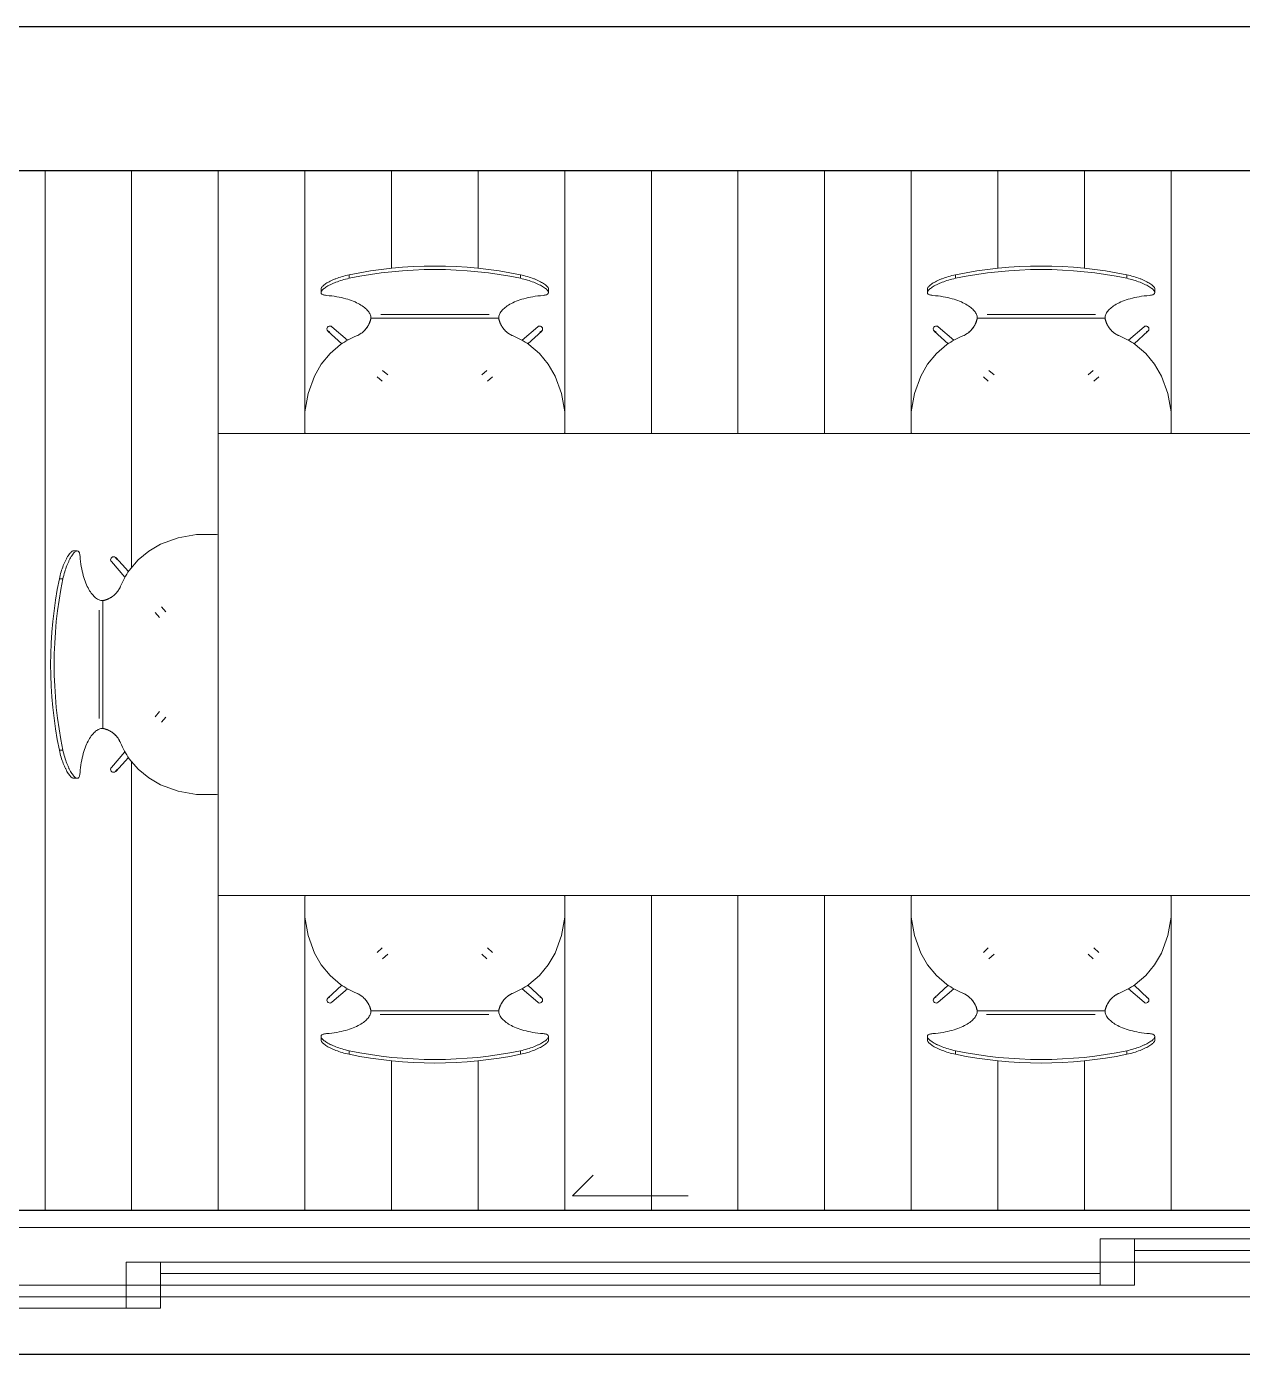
# Model space of a CAD drawing. Header units: millimetres. Extents: x -39027 to 364494, y -35256 to 94895.
# Drawn here: x 182215 to 184321, y 77585 to 79885 of the extents above; entities that cross this region are included whole.
import ezdxf

# ---------------------------------------------------------------- set-up
doc = ezdxf.new("R2010")
doc.units = ezdxf.units.MM
doc.header["$LTSCALE"] = 25
for name, color, linetype, lineweight in [('A-DOOR-FRAM', 3, 'Continuous', 5), ('A-DOOR-GLAZ', 3, 'Continuous', 5), ('A-FLOR-PATT', 8, 'Continuous', 5), ('A-GLAZ', 3, 'Continuous', 5), ('I-FURN', 30, 'Continuous', 13)]:
    doc.layers.add(name, color=color, linetype=linetype, lineweight=lineweight)
doc.layers.add('Wall-25', color=130, linetype='Continuous')
doc.layers.add('WIN-18', color=251, linetype='Continuous')

# ---------------------------------------------------------------- blocks, each defined once
blk = doc.blocks.new('WINDOW_DOOR_sliding_3 panel_FOO - TYPE 1_3200 x 5200-2445103-PROPOSED FIRST FLOOR PLAN')
at = {"layer": 'A-DOOR-FRAM', "lineweight": 13}
for p, q in [((939.1, -313.7), (939.1, -273.7)), ((939.1, -273.7), (999.1, -273.7)), ((999.1, -273.7), (999.1, -313.7)), ((-747.6, -353.7), (-747.6, -313.7)), ((-747.6, -313.7), (-687.6, -313.7)), ((-687.6, -313.7), (-687.6, -353.7)), ((999.1, -313.7), (939.1, -313.7)), ((939.1, -353.7), (939.1, -313.7)), ((939.1, -313.7), (999.1, -313.7)), ((999.1, -313.7), (999.1, -353.7)), ((-747.6, -393.7), (-747.6, -353.7)), ((-747.6, -353.7), (-687.6, -353.7)), ((-687.6, -353.7), (-747.6, -353.7)), ((-687.6, -353.7), (-687.6, -393.7)), ((999.1, -353.7), (939.1, -353.7)), ((-687.6, -393.7), (-747.6, -393.7))]:
    blk.add_line(p, q, dxfattribs=at)
at = {"layer": 'A-DOOR-FRAM'}
for p, q in [((999.1, -273.7), (2625.8, -273.7)), ((-687.6, -313.7), (939.1, -313.7)), ((999.1, -313.7), (2625.8, -313.7)), ((-2374.2, -353.7), (-747.6, -353.7)), ((-687.6, -353.7), (939.1, -353.7)), ((-2374.2, -393.7), (-747.6, -393.7))]:
    blk.add_line(p, q, dxfattribs=at)
at = {"layer": 'A-DOOR-GLAZ'}
for p, q in [((999.1, -293.7), (2625.8, -293.7)), ((-687.6, -333.7), (939.1, -333.7)), ((-2374.2, -373.7), (-747.6, -373.7))]:
    blk.add_line(p, q, dxfattribs=at)
at = {"layer": 'A-GLAZ'}
for p, q in [((25.8, -198.7), (61.1, -163.4)), ((225.8, -198.7), (25.8, -198.7)), ((2725.8, -253.7), (-2474.2, -253.7)), ((2685.8, -373.7), (-2434.2, -373.7))]:
    blk.add_line(p, q, dxfattribs=at)
blk = doc.blocks.new('FURNITURE_table _ chairs multi-configuration - 1800 x 800-1106666-PROPOSED FIRST FLOOR PLAN')
at = {"layer": 'I-FURN', "lineweight": 5}
for p, q in [((-673.3, 705.1), (-673.3, 699)), ((-376.7, 699), (-376.7, 705.1)), ((376.7, 705.1), (376.7, 699)), ((673.3, 699), (673.3, 705.1)), ((-722, 680.3), (-722, 674.1)), ((-328, 674.1), (-328, 680.3)), ((328, 680.3), (328, 674.1)), ((722, 674.1), (722, 680.3)), ((-635.7, 630.8), (-635.7, 630)), ((-430.6, 636), (-618.5, 636)), ((-414.3, 630), (-414.3, 630.8)), ((414.3, 630.8), (414.3, 630)), ((619.4, 636), (431.5, 636)), ((635.7, 630), (635.7, 630.8)), ((-710.1, 607.6), (-686.2, 585.4)), ((-703.5, 615.1), (-676.2, 591.6)), ((-346.5, 615.1), (-373.8, 591.6)), ((-339.9, 607.6), (-363.8, 585.4)), ((339.9, 607.6), (363.8, 585.4)), ((373.8, 591.6), (346.5, 615.1)), ((676.2, 591.6), (703.5, 615.1)), ((710.1, 607.6), (686.2, 585.4)), ((-615.4, 539.5), (-606.4, 531.8)), ((-434.6, 539.5), (-443.6, 531.8)), ((443.6, 531.8), (434.6, 539.5)), ((606.4, 531.8), (615.4, 539.5)), ((-624.9, 528.5), (-616.4, 520.6)), ((-425.1, 528.5), (-433.6, 520.6)), ((425.1, 528.5), (433.6, 520.6)), ((624.9, 528.5), (616.4, 520.6)), ((-750, 433), (-750, 467.6)), ((-300, 467.6), (-300, 433)), ((300, 433), (300, 467.6)), ((750, 467.6), (750, 433)), ((-750, 433), (-749.7, 429.9)), ((-300.3, 429.9), (-300, 433)), ((300, 433), (300.3, 429.9)), ((749.7, 429.9), (750, 433)), ((-937.6, 255), (-903, 255)), ((-899.9, 254.7), (-903, 255)), ((-1144.1, 227), (-1150.3, 227)), ((-1085.1, 208.5), (-1061.6, 181.2)), ((-1055.4, 191.2), (-1077.6, 215.1)), ((-1169, 178.3), (-1175.1, 178.3)), ((-1100, 140.7), (-1100.8, 140.7)), ((-1106, 124.4), (-1106, -63.5)), ((-1009.5, 120.4), (-1001.8, 111.4)), ((-990.6, 121.4), (-998.5, 129.9)), ((-1009.5, -60.4), (-1001.8, -51.4)), ((-990.6, -61.4), (-998.5, -69.9)), ((-1100.8, -80.7), (-1100, -80.7)), ((-1175.1, -118.3), (-1169, -118.3)), ((-1085.1, -148.5), (-1061.6, -121.2)), ((-1055.4, -131.2), (-1077.6, -155.1)), ((-1150.3, -167), (-1144.1, -167)), ((-903, -195), (-937.6, -195)), ((-903, -195), (-899.9, -194.7)), ((-749.7, -369.9), (-750, -373)), ((-750, -407.6), (-750, -373)), ((-300, -373), (-300.3, -369.9)), ((-300, -373), (-300, -407.6)), ((300.3, -369.9), (300, -373)), ((300, -407.6), (300, -373)), ((750, -373), (749.7, -369.9)), ((750, -373), (750, -407.6)), ((-624.9, -468.5), (-616.4, -460.6)), ((-615.4, -479.5), (-606.4, -471.8)), ((-434.6, -479.5), (-443.6, -471.8)), ((-433.6, -460.6), (-425.1, -468.5)), ((425.1, -468.5), (433.6, -460.6)), ((434.6, -479.5), (443.6, -471.8)), ((606.4, -471.8), (615.4, -479.5)), ((616.4, -460.6), (624.9, -468.5)), ((-710.1, -547.6), (-686.2, -525.4)), ((-363.8, -525.4), (-339.9, -547.6)), ((339.9, -547.6), (363.8, -525.4)), ((686.2, -525.4), (710.1, -547.6)), ((-703.5, -555.1), (-676.2, -531.6)), ((-346.5, -555.1), (-373.8, -531.6)), ((346.5, -555.1), (373.8, -531.6)), ((676.2, -531.6), (703.5, -555.1)), ((-635.7, -570), (-635.7, -570.8)), ((-414.3, -570.8), (-414.3, -570)), ((414.3, -570), (414.3, -570.8)), ((635.7, -570.8), (635.7, -570)), ((-619.4, -576), (-431.5, -576)), ((430.6, -576), (618.5, -576)), ((-722, -614.1), (-722, -620.3)), ((-328, -620.3), (-328, -614.1)), ((328, -614.1), (328, -620.3)), ((722, -620.3), (722, -614.1)), ((-673.3, -639), (-673.3, -645.1)), ((-376.7, -645.1), (-376.7, -639)), ((376.7, -639), (376.7, -645.1)), ((673.3, -645.1), (673.3, -639))]:
    blk.add_line(p, q, dxfattribs=at)
at = {"layer": 'I-FURN'}
for p, q in [((-900, 430), (-900, -370)), ((900, 430), (-900, 430)), ((-900, -370), (900, -370))]:
    blk.add_line(p, q, dxfattribs=at)
at = {"layer": 'I-FURN', "lineweight": 5, "flags": 128}
for points in [[(-414.3, 630), (-488.1, 630), (-561.9, 630), (-635.7, 630)], [(635.7, 630), (561.9, 630), (488.1, 630), (414.3, 630)], [(-688.1, 584.2), (-706.3, 568.8), (-721.5, 550.4), (-733.4, 529.7)], [(-316.6, 529.7), (-328.5, 550.4), (-343.7, 568.8), (-361.9, 584.2)], [(361.9, 584.2), (343.7, 568.8), (328.5, 550.4), (316.6, 529.7)], [(733.4, 529.7), (721.5, 550.4), (706.3, 568.8), (688.1, 584.2)], [(-733.4, 529.7), (-744.3, 499.4), (-750, 467.6)], [(-300, 467.6), (-305.7, 499.4), (-316.6, 529.7)], [(316.6, 529.7), (305.7, 499.4), (300, 467.6)], [(750, 467.6), (744.3, 499.4), (733.4, 529.7)], [(-937.6, 255), (-969.4, 249.3), (-999.7, 238.4)], [(-999.7, 238.4), (-1020.4, 226.5), (-1038.8, 211.3), (-1054.2, 193.1)], [(-1100, 140.7), (-1100, 66.9), (-1100, -6.9), (-1100, -80.7)], [(-1054.2, -133.1), (-1038.8, -151.3), (-1020.4, -166.5), (-999.7, -178.4)], [(-999.7, -178.4), (-969.4, -189.3), (-937.6, -195)], [(-750, -407.6), (-744.3, -439.4), (-733.4, -469.7)], [(-316.6, -469.7), (-305.7, -439.4), (-300, -407.6)], [(300, -407.6), (305.7, -439.4), (316.6, -469.7)], [(733.4, -469.7), (744.3, -439.4), (750, -407.6)], [(-733.4, -469.7), (-721.5, -490.4), (-706.3, -508.8), (-688.1, -524.2)], [(-361.9, -524.2), (-343.7, -508.8), (-328.5, -490.4), (-316.6, -469.7)], [(316.6, -469.7), (328.5, -490.4), (343.7, -508.8), (361.9, -524.2)], [(688.1, -524.2), (706.3, -508.8), (721.5, -490.4), (733.4, -469.7)], [(-635.7, -570), (-561.9, -570), (-488.1, -570), (-414.3, -570)], [(414.3, -570), (488.1, -570), (561.9, -570), (635.7, -570)]]:
    blk.add_lwpolyline(points, dxfattribs=at)
at = {"layer": 'I-FURN', "lineweight": 5}
for centre, radius, start, end in [((-525, -16.5), 736.7, 78.3899, 101.6101), ((-525, -16.5), 730.7, 78.2932, 101.7068), ((525, -16.5), 736.7, 78.3899, 101.6101), ((525, -16.5), 730.7, 78.2932, 101.7068), ((-706.7, 611.3), 5, 28.6771, 180), ((-706.7, 611.3), 5, 180, 270), ((-343.3, 611.3), 5, 0, 150.6727), ((-343.3, 611.3), 5, 270, 0), ((343.3, 611.3), 5, 28.6771, 180), ((343.3, 611.3), 5, 180, 270), ((706.7, 611.3), 5, 0, 150.6727), ((706.7, 611.3), 5, 270, 0), ((-1081.3, 211.7), 5, 90, 240.6727), ((-1081.3, 211.7), 5, 0, 90), ((-453.5, 30), 736.7, 168.3899, 191.6101), ((-453.5, 30), 730.7, 168.2932, 191.7068), ((-1081.3, -151.7), 5, 118.6771, 270), ((-1081.3, -151.7), 5, 270, 0), ((-706.7, -551.3), 5, 90, 180), ((-706.7, -551.3), 5, 180, 330.6727), ((-343.3, -551.3), 5, 208.6771, 0), ((-343.3, -551.3), 5, 0, 90), ((343.3, -551.3), 5, 90, 180), ((343.3, -551.3), 5, 180, 330.6727), ((706.7, -551.3), 5, 208.6771, 0), ((706.7, -551.3), 5, 0, 90), ((-525, 76.5), 730.7, 258.2932, 281.7068), ((525, 76.5), 730.7, 258.2932, 281.7068), ((-525, 76.5), 736.7, 258.3899, 281.6101), ((525, 76.5), 736.7, 258.3899, 281.6101)]:
    blk.add_arc(centre, radius, start, end, dxfattribs=at)
for points, knots in [([(-721.7, 679), (-722.1, 679.9), (-722.1, 681.9), (-719.8, 684.9), (-716.6, 687.7), (-713.6, 689.8), (-710.1, 692), (-706, 694.1), (-701.4, 696.3), (-694.7, 699), (-685.5, 702.2), (-677.4, 704.2), (-673.3, 705.1)], [-0.7668448, -0.7668448, -0.7668448, -0.7668448, -0.6666667, -0.5555556, -0.5, -0.4444444, -0.3888889, -0.3333333, -0.2777778, -0.2222222, -0.1111111, 0, 0, 0, 0]), ([(-673.3, 699), (-677.4, 698.1), (-685.5, 696), (-694.7, 692.8), (-701.4, 690.1), (-706, 687.9), (-710.1, 685.8), (-713.6, 683.6), (-716.6, 681.5), (-719.8, 678.7), (-722.1, 675.6), (-722.1, 672.5), (-719, 670.3), (-715, 669.5), (-712.6, 669.3)], [-1, -1, -1, -1, -0.888889, -0.777778, -0.722222, -0.666667, -0.611111, -0.555556, -0.5, -0.444444, -0.333333, -0.222222, -0.111111, 0, 0, 0, 0]), ([(-376.7, 705.1), (-372.6, 704.2), (-364.5, 702.2), (-355.3, 699), (-348.6, 696.3), (-344, 694.1), (-339.9, 692), (-336.4, 689.8), (-333.4, 687.7), (-330.2, 684.9), (-327.9, 681.9), (-327.9, 679.9), (-328.3, 679)], [-1, -1, -1, -1, -0.8888889, -0.7777778, -0.7222222, -0.6666667, -0.6111111, -0.5555556, -0.5, -0.4444444, -0.3333333, -0.2331552, -0.2331552, -0.2331552, -0.2331552]), ([(-337.4, 669.3), (-335, 669.5), (-331, 670.3), (-327.9, 672.5), (-327.9, 675.6), (-330.2, 678.7), (-333.4, 681.5), (-336.4, 683.6), (-339.9, 685.8), (-344, 687.9), (-348.6, 690.1), (-355.3, 692.8), (-364.5, 696), (-372.6, 698.1), (-376.7, 699)], [-1, -1, -1, -1, -0.888889, -0.777778, -0.666667, -0.555556, -0.5, -0.444444, -0.388889, -0.333333, -0.277778, -0.222222, -0.111111, 0, 0, 0, 0]), ([(328.3, 679), (327.9, 679.9), (327.9, 681.9), (330.2, 684.9), (333.4, 687.7), (336.4, 689.8), (339.9, 692), (344, 694.1), (348.6, 696.3), (355.3, 699), (364.5, 702.2), (372.6, 704.2), (376.7, 705.1)], [-0.7668448, -0.7668448, -0.7668448, -0.7668448, -0.6666667, -0.5555556, -0.5, -0.4444444, -0.3888889, -0.3333333, -0.2777778, -0.2222222, -0.1111111, 0, 0, 0, 0]), ([(376.7, 699), (372.6, 698.1), (364.5, 696), (355.3, 692.8), (348.6, 690.1), (344, 687.9), (339.9, 685.8), (336.4, 683.6), (333.4, 681.5), (330.2, 678.7), (327.9, 675.6), (327.9, 672.5), (331, 670.3), (335, 669.5), (337.4, 669.3)], [-1, -1, -1, -1, -0.888889, -0.777778, -0.722222, -0.666667, -0.611111, -0.555556, -0.5, -0.444444, -0.333333, -0.222222, -0.111111, 0, 0, 0, 0]), ([(673.3, 705.1), (677.4, 704.2), (685.5, 702.2), (694.7, 699), (701.4, 696.3), (706, 694.1), (710.1, 692), (713.6, 689.8), (716.6, 687.7), (719.8, 684.9), (722.1, 681.9), (722.1, 679.9), (721.7, 679)], [-1, -1, -1, -1, -0.8888889, -0.7777778, -0.7222222, -0.6666667, -0.6111111, -0.5555556, -0.5, -0.4444444, -0.3333333, -0.2331552, -0.2331552, -0.2331552, -0.2331552]), ([(712.6, 669.3), (715, 669.5), (719, 670.3), (722.1, 672.5), (722.1, 675.6), (719.8, 678.7), (716.6, 681.5), (713.6, 683.6), (710.1, 685.8), (706, 687.9), (701.4, 690.1), (694.7, 692.8), (685.5, 696), (677.4, 698.1), (673.3, 699)], [-1, -1, -1, -1, -0.888889, -0.777778, -0.666667, -0.555556, -0.5, -0.444444, -0.388889, -0.333333, -0.277778, -0.222222, -0.111111, 0, 0, 0, 0]), ([(-414.3, 630.8), (-414.3, 632.5), (-413.5, 636.2), (-408.6, 644.4), (-396.4, 654.4), (-376.2, 662.6), (-355.5, 667.3), (-343.7, 668.8), (-337.4, 669.3)], [-1, -1, -1, -1, -0.875, -0.75, -0.5, -0.25, -0.125, 0, 0, 0, 0]), ([(635.7, 630.8), (635.7, 632.5), (636.5, 636.2), (641.4, 644.4), (653.6, 654.4), (673.8, 662.6), (694.5, 667.3), (706.3, 668.8), (712.6, 669.3)], [-1, -1, -1, -1, -0.875, -0.75, -0.5, -0.25, -0.125, 0, 0, 0, 0]), ([(-635.7, 630), (-635.6, 630), (-635.8, 629.5), (-636.1, 628.1), (-636.3, 627), (-636.6, 626.1), (-636.9, 625.1), (-637.3, 624), (-637.7, 622.8), (-638.2, 621.5), (-638.8, 620.1), (-639.5, 618.6), (-640.4, 617.1), (-641.6, 615), (-643.4, 612.4), (-647, 608.1), (-652.6, 603.2), (-657.9, 600.3), (-660.8, 599.1)], [0.0009589, 0.0009589, 0.0009589, 0.0009589, 0.1428571, 0.2142857, 0.25, 0.2857143, 0.3214286, 0.3571429, 0.3928571, 0.4285714, 0.4642857, 0.5, 0.5357143, 0.5714286, 0.6428571, 0.7142857, 0.8571429, 1, 1, 1, 1]), ([(-638.8, 620.2), (-638.7, 620.4), (-638.3, 621.2), (-637.7, 622.6), (-637.2, 624.1), (-636.9, 625.2), (-636.7, 625.7), (-636.6, 626)], [0.4518908, 0.4518908, 0.4518908, 0.4518908, 0.4642857, 0.5, 0.5357143, 0.5535714, 0.5714286, 0.5714286, 0.5714286, 0.5714286]), ([(-636.6, 626.1), (-636.5, 626.5), (-636.3, 627.2), (-635.9, 628.6), (-635.7, 629.7), (-635.6, 630.4), (-635.6, 630.5)], [0.574221, 0.574221, 0.574221, 0.574221, 0.5982143, 0.625, 0.6785714, 0.6863327, 0.6863327, 0.6863327, 0.6863327]), ([(-414.4, 630.5), (-414.4, 630.4), (-414.3, 629.9), (-414.1, 629), (-413.8, 627.6), (-413.6, 626.6), (-413.4, 626.1)], [0.3136673, 0.3136673, 0.3136673, 0.3136673, 0.3214286, 0.3571429, 0.3928571, 0.425779, 0.425779, 0.425779, 0.425779]), ([(-389.2, 599.1), (-392.1, 600.3), (-397.4, 603.2), (-403, 608.1), (-406.1, 611.8), (-407.7, 614), (-408.7, 615.6), (-409.6, 617.1), (-410.5, 618.6), (-411.2, 620.1), (-411.9, 621.7), (-412.6, 623.4), (-413, 624.8), (-413.3, 625.7), (-413.4, 626.2), (-413.7, 626.9), (-413.9, 627.8), (-414.1, 628.8), (-414.3, 629.7), (-414.3, 630), (-414.3, 630)], [0, 0, 0, 0, 0.1428571, 0.2857143, 0.3571429, 0.3928571, 0.4285714, 0.4642857, 0.5, 0.5357143, 0.5714286, 0.625, 0.6785714, 0.7053571, 0.71875, 0.7321429, 0.7857143, 0.8392857, 0.8928571, 0.9990411, 0.9990411, 0.9990411, 0.9990411]), ([(-413.4, 626), (-413.2, 625.5), (-412.9, 624.4), (-412.3, 622.6), (-411.7, 621.2), (-411.3, 620.4), (-411.2, 620.2)], [0.4285714, 0.4285714, 0.4285714, 0.4285714, 0.4642857, 0.5, 0.5357143, 0.5481092, 0.5481092, 0.5481092, 0.5481092]), ([(414.3, 630), (414.4, 630), (414.2, 629.5), (413.9, 628.1), (413.7, 627), (413.4, 626.1), (413.1, 625.1), (412.7, 624), (412.3, 622.8), (411.8, 621.5), (411.2, 620.1), (410.5, 618.6), (409.6, 617.1), (408.4, 615), (406.6, 612.4), (403, 608.1), (397.4, 603.2), (392.1, 600.3), (389.2, 599.1)], [0.0009589, 0.0009589, 0.0009589, 0.0009589, 0.1428571, 0.2142857, 0.25, 0.2857143, 0.3214286, 0.3571429, 0.3928571, 0.4285714, 0.4642857, 0.5, 0.5357143, 0.5714286, 0.6428571, 0.7142857, 0.8571429, 1, 1, 1, 1]), ([(411.2, 620.2), (411.3, 620.4), (411.7, 621.2), (412.3, 622.6), (412.8, 624.1), (413.1, 625.2), (413.3, 625.7), (413.4, 626)], [0.4518908, 0.4518908, 0.4518908, 0.4518908, 0.4642857, 0.5, 0.5357143, 0.5535714, 0.5714286, 0.5714286, 0.5714286, 0.5714286]), ([(413.4, 626.1), (413.5, 626.5), (413.7, 627.2), (414.1, 628.6), (414.3, 629.7), (414.4, 630.4), (414.4, 630.5)], [0.574221, 0.574221, 0.574221, 0.574221, 0.5982143, 0.625, 0.6785714, 0.6863327, 0.6863327, 0.6863327, 0.6863327]), ([(635.6, 630.5), (635.6, 630.4), (635.7, 629.9), (635.9, 629), (636.2, 627.6), (636.4, 626.6), (636.6, 626.1)], [0.3136673, 0.3136673, 0.3136673, 0.3136673, 0.3214286, 0.3571429, 0.3928571, 0.425779, 0.425779, 0.425779, 0.425779]), ([(660.8, 599.1), (657.9, 600.3), (652.6, 603.2), (647, 608.1), (643.9, 611.8), (642.3, 614), (641.3, 615.6), (640.4, 617.1), (639.5, 618.6), (638.8, 620.1), (638.1, 621.7), (637.4, 623.4), (637, 624.8), (636.7, 625.7), (636.6, 626.2), (636.3, 626.9), (636.1, 627.8), (635.9, 628.8), (635.7, 629.7), (635.7, 630), (635.7, 630)], [0, 0, 0, 0, 0.1428571, 0.2857143, 0.3571429, 0.3928571, 0.4285714, 0.4642857, 0.5, 0.5357143, 0.5714286, 0.625, 0.6785714, 0.7053571, 0.71875, 0.7321429, 0.7857143, 0.8392857, 0.8928571, 0.9990411, 0.9990411, 0.9990411, 0.9990411]), ([(636.6, 626), (636.8, 625.5), (637.1, 624.4), (637.7, 622.6), (638.3, 621.2), (638.7, 620.4), (638.8, 620.2)], [0.4285714, 0.4285714, 0.4285714, 0.4285714, 0.4642857, 0.5, 0.5357143, 0.5481092, 0.5481092, 0.5481092, 0.5481092]), ([(-649.7, 605.9), (-649, 606.4), (-647.4, 607.9), (-645.9, 609.5), (-645.1, 610.4)], [0.17803685, 0.17803685, 0.17803685, 0.17803685, 0.21428571, 0.26965028, 0.26965028, 0.26965028, 0.26965028]), ([(-643, 613.1), (-642.5, 613.7), (-641.6, 615.1), (-640.6, 616.7), (-640.1, 617.6), (-640, 617.8)], [0.31955752, 0.31955752, 0.31955752, 0.31955752, 0.35714286, 0.39285714, 0.40762613, 0.40762613, 0.40762613, 0.40762613]), ([(-410, 617.8), (-409.9, 617.6), (-409.4, 616.7), (-408.4, 615.1), (-407.5, 613.7), (-407, 613.1)], [0.59237387, 0.59237387, 0.59237387, 0.59237387, 0.60714286, 0.64285714, 0.68044248, 0.68044248, 0.68044248, 0.68044248]), ([(-404.9, 610.4), (-404.1, 609.5), (-402.6, 607.9), (-401, 606.4), (-400.3, 605.9)], [0.73034972, 0.73034972, 0.73034972, 0.73034972, 0.78571429, 0.82196315, 0.82196315, 0.82196315, 0.82196315]), ([(-397.8, 603.9), (-396.6, 603), (-393.9, 601.3), (-390.9, 599.8), (-389.2, 599.1)], [0.8656218, 0.8656218, 0.8656218, 0.8656218, 0.9285714, 1, 1, 1, 1]), ([(400.3, 605.9), (401, 606.4), (402.6, 607.9), (404.1, 609.5), (404.9, 610.4)], [0.17803685, 0.17803685, 0.17803685, 0.17803685, 0.21428571, 0.26965028, 0.26965028, 0.26965028, 0.26965028]), ([(407, 613.1), (407.5, 613.7), (408.4, 615.1), (409.4, 616.7), (409.9, 617.6), (410, 617.8)], [0.31955752, 0.31955752, 0.31955752, 0.31955752, 0.35714286, 0.39285714, 0.40762613, 0.40762613, 0.40762613, 0.40762613]), ([(640, 617.8), (640.1, 617.6), (640.6, 616.7), (641.6, 615.1), (642.5, 613.7), (643, 613.1)], [0.59237387, 0.59237387, 0.59237387, 0.59237387, 0.60714286, 0.64285714, 0.68044248, 0.68044248, 0.68044248, 0.68044248]), ([(645.1, 610.4), (645.9, 609.5), (647.4, 607.9), (649, 606.4), (649.7, 605.9)], [0.73034972, 0.73034972, 0.73034972, 0.73034972, 0.78571429, 0.82196315, 0.82196315, 0.82196315, 0.82196315]), ([(652.2, 603.9), (653.4, 603), (656.1, 601.3), (659.1, 599.8), (660.8, 599.1)], [0.8656218, 0.8656218, 0.8656218, 0.8656218, 0.9285714, 1, 1, 1, 1]), ([(-1175.1, 178.3), (-1174.2, 182.4), (-1172.2, 190.5), (-1169, 199.7), (-1166.3, 206.4), (-1164.1, 211), (-1162, 215.1), (-1159.8, 218.6), (-1157.7, 221.6), (-1154.9, 224.8), (-1151.9, 227.1), (-1149.9, 227.1), (-1149, 226.7)], [-1, -1, -1, -1, -0.8888889, -0.7777778, -0.7222222, -0.6666667, -0.6111111, -0.5555556, -0.5, -0.4444444, -0.3333333, -0.2331552, -0.2331552, -0.2331552, -0.2331552]), ([(-1139.3, 217.6), (-1139.5, 220), (-1140.3, 224), (-1142.5, 227.1), (-1145.6, 227.1), (-1148.7, 224.8), (-1151.5, 221.6), (-1153.6, 218.6), (-1155.8, 215.1), (-1157.9, 211), (-1160.1, 206.4), (-1162.8, 199.7), (-1166, 190.5), (-1168.1, 182.4), (-1169, 178.3)], [-1, -1, -1, -1, -0.888889, -0.777778, -0.666667, -0.555556, -0.5, -0.444444, -0.388889, -0.333333, -0.277778, -0.222222, -0.111111, 0, 0, 0, 0]), ([(-1100.8, 140.7), (-1102.5, 140.7), (-1106.2, 141.5), (-1114.4, 146.4), (-1124.4, 158.6), (-1132.6, 178.8), (-1137.3, 199.5), (-1138.8, 211.3), (-1139.3, 217.6)], [-1, -1, -1, -1, -0.875, -0.75, -0.5, -0.25, -0.125, 0, 0, 0, 0]), ([(-1069.1, 165.8), (-1070.3, 162.9), (-1073.2, 157.6), (-1078.1, 152), (-1081.8, 148.9), (-1084, 147.3), (-1085.6, 146.3), (-1087.1, 145.4), (-1088.6, 144.5), (-1090.1, 143.8), (-1091.7, 143.1), (-1093.4, 142.4), (-1094.8, 142), (-1095.7, 141.7), (-1096.2, 141.6), (-1096.9, 141.3), (-1097.8, 141.1), (-1098.8, 140.9), (-1099.7, 140.7), (-1100, 140.7), (-1100, 140.7)], [0, 0, 0, 0, 0.1428571, 0.2857143, 0.3571429, 0.3928571, 0.4285714, 0.4642857, 0.5, 0.5357143, 0.5714286, 0.625, 0.6785714, 0.7053571, 0.71875, 0.7321429, 0.7857143, 0.8392857, 0.8928571, 0.9990411, 0.9990411, 0.9990411, 0.9990411]), ([(-1073.9, 157.2), (-1073, 158.4), (-1071.3, 161.1), (-1069.8, 164.1), (-1069.1, 165.8)], [0.8656218, 0.8656218, 0.8656218, 0.8656218, 0.9285714, 1, 1, 1, 1]), ([(-1100.5, 140.6), (-1100.4, 140.6), (-1099.9, 140.7), (-1099, 140.9), (-1097.6, 141.2), (-1096.6, 141.4), (-1096.1, 141.6)], [0.3136673, 0.3136673, 0.3136673, 0.3136673, 0.3214286, 0.3571429, 0.3928571, 0.425779, 0.425779, 0.425779, 0.425779]), ([(-1096, 141.6), (-1095.5, 141.8), (-1094.4, 142.1), (-1092.6, 142.7), (-1091.2, 143.3), (-1090.4, 143.7), (-1090.2, 143.8)], [0.4285714, 0.4285714, 0.4285714, 0.4285714, 0.4642857, 0.5, 0.5357143, 0.5481092, 0.5481092, 0.5481092, 0.5481092]), ([(-1087.8, 145), (-1087.6, 145.1), (-1086.7, 145.6), (-1085.1, 146.6), (-1083.7, 147.5), (-1083.1, 148)], [0.59237387, 0.59237387, 0.59237387, 0.59237387, 0.60714286, 0.64285714, 0.68044248, 0.68044248, 0.68044248, 0.68044248]), ([(-1080.4, 150.1), (-1079.5, 150.9), (-1077.9, 152.4), (-1076.4, 154), (-1075.9, 154.7)], [0.73034972, 0.73034972, 0.73034972, 0.73034972, 0.78571429, 0.82196315, 0.82196315, 0.82196315, 0.82196315]), ([(-1096.1, -81.6), (-1096.5, -81.5), (-1097.2, -81.3), (-1098.6, -80.9), (-1099.7, -80.7), (-1100.4, -80.6), (-1100.5, -80.6)], [0.574221, 0.574221, 0.574221, 0.574221, 0.5982143, 0.625, 0.6785714, 0.6863327, 0.6863327, 0.6863327, 0.6863327]), ([(-1100, -80.7), (-1100, -80.6), (-1099.5, -80.8), (-1098.1, -81.1), (-1097, -81.3), (-1096.1, -81.6), (-1095.1, -81.9), (-1094, -82.3), (-1092.8, -82.7), (-1091.5, -83.2), (-1090.1, -83.8), (-1088.6, -84.5), (-1087.1, -85.4), (-1085, -86.6), (-1082.4, -88.4), (-1078.1, -92), (-1073.2, -97.6), (-1070.3, -102.9), (-1069.1, -105.8)], [0.0009589, 0.0009589, 0.0009589, 0.0009589, 0.1428571, 0.2142857, 0.25, 0.2857143, 0.3214286, 0.3571429, 0.3928571, 0.4285714, 0.4642857, 0.5, 0.5357143, 0.5714286, 0.6428571, 0.7142857, 0.8571429, 1, 1, 1, 1]), ([(-1090.2, -83.8), (-1090.4, -83.7), (-1091.2, -83.3), (-1092.6, -82.7), (-1094.1, -82.2), (-1095.2, -81.9), (-1095.7, -81.7), (-1096, -81.6)], [0.4518908, 0.4518908, 0.4518908, 0.4518908, 0.4642857, 0.5, 0.5357143, 0.5535714, 0.5714286, 0.5714286, 0.5714286, 0.5714286]), ([(-1083.1, -88), (-1083.7, -87.5), (-1085.1, -86.6), (-1086.7, -85.6), (-1087.6, -85.1), (-1087.8, -85)], [0.31955752, 0.31955752, 0.31955752, 0.31955752, 0.35714286, 0.39285714, 0.40762613, 0.40762613, 0.40762613, 0.40762613]), ([(-1075.9, -94.7), (-1076.4, -94), (-1077.9, -92.4), (-1079.5, -90.9), (-1080.4, -90.1)], [0.17803685, 0.17803685, 0.17803685, 0.17803685, 0.21428571, 0.26965028, 0.26965028, 0.26965028, 0.26965028]), ([(-1149, -166.7), (-1149.9, -167.1), (-1151.9, -167.1), (-1154.9, -164.8), (-1157.7, -161.6), (-1159.8, -158.6), (-1162, -155.1), (-1164.1, -151), (-1166.3, -146.4), (-1169, -139.7), (-1172.2, -130.5), (-1174.2, -122.4), (-1175.1, -118.3)], [-0.7668448, -0.7668448, -0.7668448, -0.7668448, -0.6666667, -0.5555556, -0.5, -0.4444444, -0.3888889, -0.3333333, -0.2777778, -0.2222222, -0.1111111, 0, 0, 0, 0]), ([(-1169, -118.3), (-1168.1, -122.4), (-1166, -130.5), (-1162.8, -139.7), (-1160.1, -146.4), (-1157.9, -151), (-1155.8, -155.1), (-1153.6, -158.6), (-1151.5, -161.6), (-1148.7, -164.8), (-1145.6, -167.1), (-1142.5, -167.1), (-1140.3, -164), (-1139.5, -160), (-1139.3, -157.6)], [-1, -1, -1, -1, -0.888889, -0.777778, -0.722222, -0.666667, -0.611111, -0.555556, -0.5, -0.444444, -0.333333, -0.222222, -0.111111, 0, 0, 0, 0]), ([(-652.2, -543.9), (-653.4, -543), (-656.1, -541.3), (-659.1, -539.8), (-660.8, -539.1)], [0.8656218, 0.8656218, 0.8656218, 0.8656218, 0.9285714, 1, 1, 1, 1]), ([(-660.8, -539.1), (-657.9, -540.3), (-652.6, -543.2), (-647, -548.1), (-643.9, -551.8), (-642.3, -554), (-641.3, -555.6), (-640.4, -557.1), (-639.5, -558.6), (-638.8, -560.1), (-638.1, -561.7), (-637.4, -563.4), (-637, -564.8), (-636.7, -565.7), (-636.6, -566.2), (-636.3, -566.9), (-636.1, -567.8), (-635.9, -568.8), (-635.7, -569.7), (-635.7, -570), (-635.7, -570)], [0, 0, 0, 0, 0.1428571, 0.2857143, 0.3571429, 0.3928571, 0.4285714, 0.4642857, 0.5, 0.5357143, 0.5714286, 0.625, 0.6785714, 0.7053571, 0.71875, 0.7321429, 0.7857143, 0.8392857, 0.8928571, 0.9990411, 0.9990411, 0.9990411, 0.9990411]), ([(-645.1, -550.4), (-645.9, -549.5), (-647.4, -547.9), (-649, -546.4), (-649.7, -545.9)], [0.73034972, 0.73034972, 0.73034972, 0.73034972, 0.78571429, 0.82196315, 0.82196315, 0.82196315, 0.82196315]), ([(-414.3, -570), (-414.4, -570), (-414.2, -569.5), (-413.9, -568.1), (-413.7, -567), (-413.4, -566.1), (-413.1, -565.1), (-412.7, -564), (-412.3, -562.8), (-411.8, -561.5), (-411.2, -560.1), (-410.5, -558.6), (-409.6, -557.1), (-408.4, -555), (-406.6, -552.4), (-403, -548.1), (-397.4, -543.2), (-392.1, -540.3), (-389.2, -539.1)], [0.0009589, 0.0009589, 0.0009589, 0.0009589, 0.1428571, 0.2142857, 0.25, 0.2857143, 0.3214286, 0.3571429, 0.3928571, 0.4285714, 0.4642857, 0.5, 0.5357143, 0.5714286, 0.6428571, 0.7142857, 0.8571429, 1, 1, 1, 1]), ([(-400.3, -545.9), (-401, -546.4), (-402.6, -547.9), (-404.1, -549.5), (-404.9, -550.4)], [0.17803685, 0.17803685, 0.17803685, 0.17803685, 0.21428571, 0.26965028, 0.26965028, 0.26965028, 0.26965028]), ([(397.8, -543.9), (396.6, -543), (393.9, -541.3), (390.9, -539.8), (389.2, -539.1)], [0.8656218, 0.8656218, 0.8656218, 0.8656218, 0.9285714, 1, 1, 1, 1]), ([(389.2, -539.1), (392.1, -540.3), (397.4, -543.2), (403, -548.1), (406.1, -551.8), (407.7, -554), (408.7, -555.6), (409.6, -557.1), (410.5, -558.6), (411.2, -560.1), (411.9, -561.7), (412.6, -563.4), (413, -564.8), (413.3, -565.7), (413.4, -566.2), (413.7, -566.9), (413.9, -567.8), (414.1, -568.8), (414.3, -569.7), (414.3, -570), (414.3, -570)], [0, 0, 0, 0, 0.1428571, 0.2857143, 0.3571429, 0.3928571, 0.4285714, 0.4642857, 0.5, 0.5357143, 0.5714286, 0.625, 0.6785714, 0.7053571, 0.71875, 0.7321429, 0.7857143, 0.8392857, 0.8928571, 0.9990411, 0.9990411, 0.9990411, 0.9990411]), ([(404.9, -550.4), (404.1, -549.5), (402.6, -547.9), (401, -546.4), (400.3, -545.9)], [0.73034972, 0.73034972, 0.73034972, 0.73034972, 0.78571429, 0.82196315, 0.82196315, 0.82196315, 0.82196315]), ([(635.7, -570), (635.6, -570), (635.8, -569.5), (636.1, -568.1), (636.3, -567), (636.6, -566.1), (636.9, -565.1), (637.3, -564), (637.7, -562.8), (638.2, -561.5), (638.8, -560.1), (639.5, -558.6), (640.4, -557.1), (641.6, -555), (643.4, -552.4), (647, -548.1), (652.6, -543.2), (657.9, -540.3), (660.8, -539.1)], [0.0009589, 0.0009589, 0.0009589, 0.0009589, 0.1428571, 0.2142857, 0.25, 0.2857143, 0.3214286, 0.3571429, 0.3928571, 0.4285714, 0.4642857, 0.5, 0.5357143, 0.5714286, 0.6428571, 0.7142857, 0.8571429, 1, 1, 1, 1]), ([(649.7, -545.9), (649, -546.4), (647.4, -547.9), (645.9, -549.5), (645.1, -550.4)], [0.17803685, 0.17803685, 0.17803685, 0.17803685, 0.21428571, 0.26965028, 0.26965028, 0.26965028, 0.26965028]), ([(-635.7, -570.8), (-635.7, -572.5), (-636.5, -576.2), (-641.4, -584.4), (-653.6, -594.4), (-673.8, -602.6), (-694.5, -607.3), (-706.3, -608.8), (-712.6, -609.3)], [-1, -1, -1, -1, -0.875, -0.75, -0.5, -0.25, -0.125, 0, 0, 0, 0]), ([(-640, -557.8), (-640.1, -557.6), (-640.6, -556.7), (-641.6, -555.1), (-642.5, -553.7), (-643, -553.1)], [0.59237387, 0.59237387, 0.59237387, 0.59237387, 0.60714286, 0.64285714, 0.68044248, 0.68044248, 0.68044248, 0.68044248]), ([(-636.6, -566), (-636.8, -565.5), (-637.1, -564.4), (-637.7, -562.6), (-638.3, -561.2), (-638.7, -560.4), (-638.8, -560.2)], [0.4285714, 0.4285714, 0.4285714, 0.4285714, 0.4642857, 0.5, 0.5357143, 0.5481092, 0.5481092, 0.5481092, 0.5481092]), ([(-635.6, -570.5), (-635.6, -570.4), (-635.7, -569.9), (-635.9, -569), (-636.2, -567.6), (-636.4, -566.6), (-636.6, -566.1)], [0.3136673, 0.3136673, 0.3136673, 0.3136673, 0.3214286, 0.3571429, 0.3928571, 0.425779, 0.425779, 0.425779, 0.425779]), ([(-413.4, -566.1), (-413.5, -566.5), (-413.7, -567.2), (-414.1, -568.6), (-414.3, -569.7), (-414.4, -570.4), (-414.4, -570.5)], [0.574221, 0.574221, 0.574221, 0.574221, 0.5982143, 0.625, 0.6785714, 0.6863327, 0.6863327, 0.6863327, 0.6863327]), ([(-411.2, -560.2), (-411.3, -560.4), (-411.7, -561.2), (-412.3, -562.6), (-412.8, -564.1), (-413.1, -565.2), (-413.3, -565.7), (-413.4, -566)], [0.4518908, 0.4518908, 0.4518908, 0.4518908, 0.4642857, 0.5, 0.5357143, 0.5535714, 0.5714286, 0.5714286, 0.5714286, 0.5714286]), ([(-407, -553.1), (-407.5, -553.7), (-408.4, -555.1), (-409.4, -556.7), (-409.9, -557.6), (-410, -557.8)], [0.31955752, 0.31955752, 0.31955752, 0.31955752, 0.35714286, 0.39285714, 0.40762613, 0.40762613, 0.40762613, 0.40762613]), ([(414.3, -570.8), (414.3, -572.5), (413.5, -576.2), (408.6, -584.4), (396.4, -594.4), (376.2, -602.6), (355.5, -607.3), (343.7, -608.8), (337.4, -609.3)], [-1, -1, -1, -1, -0.875, -0.75, -0.5, -0.25, -0.125, 0, 0, 0, 0]), ([(410, -557.8), (409.9, -557.6), (409.4, -556.7), (408.4, -555.1), (407.5, -553.7), (407, -553.1)], [0.59237387, 0.59237387, 0.59237387, 0.59237387, 0.60714286, 0.64285714, 0.68044248, 0.68044248, 0.68044248, 0.68044248]), ([(413.4, -566), (413.2, -565.5), (412.9, -564.4), (412.3, -562.6), (411.7, -561.2), (411.3, -560.4), (411.2, -560.2)], [0.4285714, 0.4285714, 0.4285714, 0.4285714, 0.4642857, 0.5, 0.5357143, 0.5481092, 0.5481092, 0.5481092, 0.5481092]), ([(414.4, -570.5), (414.4, -570.4), (414.3, -569.9), (414.1, -569), (413.8, -567.6), (413.6, -566.6), (413.4, -566.1)], [0.3136673, 0.3136673, 0.3136673, 0.3136673, 0.3214286, 0.3571429, 0.3928571, 0.425779, 0.425779, 0.425779, 0.425779]), ([(636.6, -566.1), (636.5, -566.5), (636.3, -567.2), (635.9, -568.6), (635.7, -569.7), (635.6, -570.4), (635.6, -570.5)], [0.574221, 0.574221, 0.574221, 0.574221, 0.5982143, 0.625, 0.6785714, 0.6863327, 0.6863327, 0.6863327, 0.6863327]), ([(638.8, -560.2), (638.7, -560.4), (638.3, -561.2), (637.7, -562.6), (637.2, -564.1), (636.9, -565.2), (636.7, -565.7), (636.6, -566)], [0.4518908, 0.4518908, 0.4518908, 0.4518908, 0.4642857, 0.5, 0.5357143, 0.5535714, 0.5714286, 0.5714286, 0.5714286, 0.5714286]), ([(643, -553.1), (642.5, -553.7), (641.6, -555.1), (640.6, -556.7), (640.1, -557.6), (640, -557.8)], [0.31955752, 0.31955752, 0.31955752, 0.31955752, 0.35714286, 0.39285714, 0.40762613, 0.40762613, 0.40762613, 0.40762613]), ([(-712.6, -609.3), (-715, -609.5), (-719, -610.3), (-722.1, -612.5), (-722.1, -615.6), (-719.8, -618.7), (-716.6, -621.5), (-713.6, -623.6), (-710.1, -625.8), (-706, -627.9), (-701.4, -630.1), (-694.7, -632.8), (-685.5, -636), (-677.4, -638.1), (-673.3, -639)], [-1, -1, -1, -1, -0.888889, -0.777778, -0.666667, -0.555556, -0.5, -0.444444, -0.388889, -0.333333, -0.277778, -0.222222, -0.111111, 0, 0, 0, 0]), ([(-673.3, -645.1), (-677.4, -644.2), (-685.5, -642.2), (-694.7, -639), (-701.4, -636.3), (-706, -634.1), (-710.1, -632), (-713.6, -629.8), (-716.6, -627.7), (-719.8, -624.9), (-722.1, -621.9), (-722.1, -619.9), (-721.7, -619)], [-1, -1, -1, -1, -0.8888889, -0.7777778, -0.7222222, -0.6666667, -0.6111111, -0.5555556, -0.5, -0.4444444, -0.3333333, -0.2331552, -0.2331552, -0.2331552, -0.2331552]), ([(-376.7, -639), (-372.6, -638.1), (-364.5, -636), (-355.3, -632.8), (-348.6, -630.1), (-344, -627.9), (-339.9, -625.8), (-336.4, -623.6), (-333.4, -621.5), (-330.2, -618.7), (-327.9, -615.6), (-327.9, -612.5), (-331, -610.3), (-335, -609.5), (-337.4, -609.3)], [-1, -1, -1, -1, -0.888889, -0.777778, -0.722222, -0.666667, -0.611111, -0.555556, -0.5, -0.444444, -0.333333, -0.222222, -0.111111, 0, 0, 0, 0]), ([(-328.3, -619), (-327.9, -619.9), (-327.9, -621.9), (-330.2, -624.9), (-333.4, -627.7), (-336.4, -629.8), (-339.9, -632), (-344, -634.1), (-348.6, -636.3), (-355.3, -639), (-364.5, -642.2), (-372.6, -644.2), (-376.7, -645.1)], [-0.7668448, -0.7668448, -0.7668448, -0.7668448, -0.6666667, -0.5555556, -0.5, -0.4444444, -0.3888889, -0.3333333, -0.2777778, -0.2222222, -0.1111111, 0, 0, 0, 0]), ([(337.4, -609.3), (335, -609.5), (331, -610.3), (327.9, -612.5), (327.9, -615.6), (330.2, -618.7), (333.4, -621.5), (336.4, -623.6), (339.9, -625.8), (344, -627.9), (348.6, -630.1), (355.3, -632.8), (364.5, -636), (372.6, -638.1), (376.7, -639)], [-1, -1, -1, -1, -0.888889, -0.777778, -0.666667, -0.555556, -0.5, -0.444444, -0.388889, -0.333333, -0.277778, -0.222222, -0.111111, 0, 0, 0, 0]), ([(376.7, -645.1), (372.6, -644.2), (364.5, -642.2), (355.3, -639), (348.6, -636.3), (344, -634.1), (339.9, -632), (336.4, -629.8), (333.4, -627.7), (330.2, -624.9), (327.9, -621.9), (327.9, -619.9), (328.3, -619)], [-1, -1, -1, -1, -0.8888889, -0.7777778, -0.7222222, -0.6666667, -0.6111111, -0.5555556, -0.5, -0.4444444, -0.3333333, -0.2331552, -0.2331552, -0.2331552, -0.2331552]), ([(673.3, -639), (677.4, -638.1), (685.5, -636), (694.7, -632.8), (701.4, -630.1), (706, -627.9), (710.1, -625.8), (713.6, -623.6), (716.6, -621.5), (719.8, -618.7), (722.1, -615.6), (722.1, -612.5), (719, -610.3), (715, -609.5), (712.6, -609.3)], [-1, -1, -1, -1, -0.888889, -0.777778, -0.722222, -0.666667, -0.611111, -0.555556, -0.5, -0.444444, -0.333333, -0.222222, -0.111111, 0, 0, 0, 0]), ([(721.7, -619), (722.1, -619.9), (722.1, -621.9), (719.8, -624.9), (716.6, -627.7), (713.6, -629.8), (710.1, -632), (706, -634.1), (701.4, -636.3), (694.7, -639), (685.5, -642.2), (677.4, -644.2), (673.3, -645.1)], [-0.7668448, -0.7668448, -0.7668448, -0.7668448, -0.6666667, -0.5555556, -0.5, -0.4444444, -0.3888889, -0.3333333, -0.2777778, -0.2222222, -0.1111111, 0, 0, 0, 0])]:
    blk.add_open_spline(points, degree=3, knots=knots, dxfattribs=at)
for points in [[(-712.6, 669.3), (-706.3, 668.8), (-694.5, 667.3), (-678.9, 663.8), (-665.7, 659.4), (-654.8, 654.2), (-646.3, 648.4), (-640.2, 642.3), (-636.5, 636.2), (-635.7, 632.5), (-635.7, 630.8)], [(337.4, 669.3), (343.7, 668.8), (355.5, 667.3), (371.1, 663.8), (384.3, 659.4), (395.2, 654.2), (403.7, 648.4), (409.8, 642.3), (413.5, 636.2), (414.3, 632.5), (414.3, 630.8)], [(-660.8, 599.1), (-665.6, 597.2), (-675, 592.7), (-683.8, 587.2), (-688.1, 584.2)], [(-660.8, 599.1), (-657.7, 600.4), (-654.8, 602), (-652.2, 603.9)], [(-361.9, 584.2), (-366.2, 587.2), (-375, 592.7), (-384.4, 597.2), (-389.2, 599.1)], [(389.2, 599.1), (384.4, 597.2), (375, 592.7), (366.2, 587.2), (361.9, 584.2)], [(389.2, 599.1), (392.3, 600.4), (395.2, 602), (397.8, 603.9)], [(688.1, 584.2), (683.8, 587.2), (675, 592.7), (665.6, 597.2), (660.8, 599.1)], [(-1054.2, 193.1), (-1057.2, 188.8), (-1062.7, 180), (-1067.2, 170.6), (-1069.1, 165.8)], [(-1139.3, -157.6), (-1138.8, -151.3), (-1137.3, -139.5), (-1133.8, -123.9), (-1129.4, -110.7), (-1124.2, -99.8), (-1118.4, -91.3), (-1112.3, -85.2), (-1106.2, -81.5), (-1102.5, -80.7), (-1100.8, -80.7)], [(-1069.1, -105.8), (-1070.4, -102.7), (-1072, -99.8), (-1073.9, -97.2)], [(-1069.1, -105.8), (-1067.2, -110.6), (-1062.7, -120), (-1057.2, -128.8), (-1054.2, -133.1)], [(-688.1, -524.2), (-683.8, -527.2), (-675, -532.7), (-665.6, -537.2), (-660.8, -539.1)], [(-389.2, -539.1), (-384.4, -537.2), (-375, -532.7), (-366.2, -527.2), (-361.9, -524.2)], [(361.9, -524.2), (366.2, -527.2), (375, -532.7), (384.4, -537.2), (389.2, -539.1)], [(660.8, -539.1), (665.6, -537.2), (675, -532.7), (683.8, -527.2), (688.1, -524.2)], [(-389.2, -539.1), (-392.3, -540.4), (-395.2, -542), (-397.8, -543.9)], [(660.8, -539.1), (657.7, -540.4), (654.8, -542), (652.2, -543.9)], [(-337.4, -609.3), (-343.7, -608.8), (-355.5, -607.3), (-371.1, -603.8), (-384.3, -599.4), (-395.2, -594.2), (-403.7, -588.4), (-409.8, -582.3), (-413.5, -576.2), (-414.3, -572.5), (-414.3, -570.8)], [(712.6, -609.3), (706.3, -608.8), (694.5, -607.3), (678.9, -603.8), (665.7, -599.4), (654.8, -594.2), (646.3, -588.4), (640.2, -582.3), (636.5, -576.2), (635.7, -572.5), (635.7, -570.8)]]:
    blk.add_open_spline(points, degree=3, dxfattribs=at)

msp = doc.modelspace()

# ---------------------------------------------------------------- hatches: boundary and pattern name
at = {"layer": 'A-FLOR-PATT'}
h = msp.add_hatch(dxfattribs=at)
h.set_pattern_fill('FP_85', color=256, style=0, pattern_type=2)
h.set_pattern_definition([(90, (189446.88, 77295.56), (-150, 9e-15), [])])
h.paths.add_polyline_path([(186455.7, 77834.9), (187650, 77834.9), (187945.1, 79634.9), (180644, 79634.5), (180644, 77834.9), (186405.5, 77834.9)], flags=0)
h.paths.add_polyline_path([(183971.9, 78089.7), (183897.4, 78093.5), (183821.9, 78105.2), (183800.5, 78111.6), (183783, 78120.4), (183775.9, 78127.2), (183775.2, 78128.1), (183775.3, 78137.3), (183778.3, 78139.5), (183830.8, 78150.7), (183844.1, 78157.5), (183850.7, 78162.1), (183858.6, 78171.4), (183860.3, 78175), (183861, 78180.9), (183858.6, 78188.5), (183855.6, 78194.4), (183850.7, 78200.7), (183844.1, 78206.4), (183820.6, 78218.1), (183790.1, 78193.6), (183785.7, 78199.1), (183791.2, 78205.2), (183802.6, 78216.9), (183810.7, 78224.5), (183807.4, 78226.9), (183790.6, 78241.1), (183775.3, 78259.5), (183763.5, 78280.2), (183752.5, 78310.6), (183746.9, 78342.3), (183746.9, 78379.9), (183146.4, 78379.9), (183146.9, 78376.9), (183146.9, 78342.3), (183139, 78304.3), (183130.3, 78280.2), (183118.4, 78259.5), (183103.2, 78241.1), (183084, 78223.5), (183102.8, 78205), (183108.3, 78198.3), (183102.8, 78194.2), (183084.9, 78208.1), (183072.2, 78217.8), (183071.7, 78217.5), (183049.7, 78206.4), (183043.1, 78200.7), (183038.2, 78194.4), (183033.5, 78183.8), (183032.7, 78178.3), (183035.1, 78171.4), (183038.2, 78166.9), (183044.8, 78160.7), (183052.1, 78155.9), (183063, 78150.7), (183082.2, 78145), (183102.8, 78141.5), (183115.8, 78139.2), (183118.5, 78136.9), (183117.9, 78127.2), (183112.6, 78121.8), (183105.3, 78117.2), (183093.2, 78111.6), (183070.1, 78104.8), (182993.1, 78093.3), (182921.9, 78089.7), (182847.4, 78093.5), (182771.9, 78105.2), (182750.5, 78111.6), (182733, 78120.4), (182725.9, 78127.2), (182725.2, 78128.1), (182725.3, 78137.3), (182728.3, 78139.5), (182780.8, 78150.7), (182794.8, 78157.9), (182800.9, 78162.3), (182808.6, 78171.4), (182810.3, 78175), (182811, 78180.9), (182808.6, 78188.5), (182805.6, 78194.4), (182800.7, 78200.7), (182794.1, 78206.4), (182770.6, 78218.1), (182740.1, 78193.6), (182735.7, 78199.1), (182741.2, 78205.2), (182752.6, 78216.9), (182760.7, 78224.5), (182757.4, 78226.9), (182740.6, 78241.1), (182725.3, 78259.5), (182713.5, 78280.2), (182702.5, 78310.6), (182696.9, 78342.3), (182696.9, 78379.9), (182546.9, 78379.9), (182546.9, 78555.4), (182543.9, 78554.9), (182509.3, 78554.9), (182472.2, 78562.5), (182447.2, 78571.5), (182426.4, 78583.4), (182408.1, 78598.6), (182390.4, 78617.8), (182371.9, 78599), (182365.3, 78593.5), (182361.2, 78599), (182375.1, 78616.9), (182384.7, 78629.6), (182384.4, 78630.1), (182373.4, 78652.1), (182367.7, 78658.7), (182361.3, 78663.6), (182350.8, 78668.3), (182345.2, 78669.1), (182340.6, 78668), (182334.6, 78664.3), (182327.7, 78657), (182321.8, 78647.5), (182317.6, 78638.8), (182313.2, 78625.6), (182308.4, 78599), (182306.2, 78586), (182303.9, 78583.3), (182294.1, 78583.9), (182288.8, 78589.2), (182284.8, 78595.5), (182278.6, 78608.6), (182271.8, 78631.7), (182260.3, 78708.7), (182256.7, 78779.9), (182260.5, 78854.4), (182272.2, 78929.9), (182278.6, 78951.3), (182287.1, 78968.5), (182294.1, 78975.9), (182295, 78976.6), (182304.3, 78976.5), (182306.4, 78973.5), (182317.6, 78921), (182322.8, 78910.1), (182328.5, 78901.6), (182334.6, 78895.5), (182340.6, 78891.8), (182347.9, 78890.8), (182355.4, 78893.1), (182361.3, 78896.2), (182367.7, 78901.1), (182373.4, 78907.7), (182385.1, 78931.2), (182360.6, 78961.7), (182366.1, 78966.1), (182372.2, 78960.6), (182383.9, 78949.2), (182391.5, 78941.1), (182396.9, 78948), (182408.1, 78961.2), (182429.4, 78978.1), (182447.2, 78988.3), (182477.5, 78999.3), (182509.3, 79004.9), (182546.9, 79004.9), (182546.9, 79179.9), (182697.4, 79179.9), (182696.9, 79182.9), (182696.9, 79217.5), (182704.5, 79254.6), (182713.5, 79279.6), (182725.3, 79300.4), (182740.6, 79318.7), (182759.7, 79336.4), (182740.9, 79354.9), (182735.4, 79361.5), (182741, 79365.6), (182758.8, 79351.7), (182771.6, 79342.1), (182772, 79342.4), (182794.1, 79353.4), (182800.7, 79359.1), (182805.6, 79365.5), (182810.3, 79376), (182811, 79381.6), (182810, 79386.2), (182806.3, 79392.2), (182799, 79399.1), (182791.7, 79404), (182780.8, 79409.2), (182761.6, 79414.9), (182741, 79418.4), (182728, 79420.6), (182725.3, 79422.9), (182725.9, 79432.6), (182731.2, 79438), (182738.5, 79442.6), (182750.5, 79448.2), (182773.6, 79455), (182850.7, 79466.5), (182921.9, 79470.1), (182996.4, 79466.3), (183074.8, 79453.9), (183093.2, 79448.2), (183110.8, 79439.4), (183117.9, 79432.6), (183118.5, 79431.8), (183118.5, 79422.5), (183115.4, 79420.4), (183063, 79409.2), (183051.3, 79403.5), (183043.6, 79398.3), (183037.5, 79392.2), (183033.3, 79383.9), (183032.9, 79378.2), (183035.1, 79371.4), (183038.2, 79365.5), (183043.1, 79359.1), (183049.7, 79353.4), (183073.2, 79341.7), (183103.6, 79366.2), (183108.1, 79360.7), (183102.6, 79354.6), (183091.2, 79342.9), (183083.1, 79335.3), (183086.3, 79332.9), (183103.2, 79318.7), (183118.4, 79300.4), (183130.3, 79279.6), (183141.2, 79249.3), (183146.9, 79217.5), (183146.9, 79179.9), (183747.4, 79179.9), (183746.9, 79182.9), (183746.9, 79217.5), (183754.5, 79254.6), (183763.5, 79279.6), (183775.3, 79300.4), (183790.6, 79318.7), (183809.7, 79336.4), (183790.9, 79354.9), (183785.4, 79361.5), (183791, 79365.6), (183808.8, 79351.7), (183821.6, 79342.1), (183827.9, 79345.1), (183844.1, 79353.4), (183850.7, 79359.1), (183855.6, 79365.5), (183860.3, 79376), (183861, 79381.6), (183860, 79386.2), (183856.3, 79392.2), (183849, 79399.1), (183841.7, 79404), (183827.9, 79410.1), (183811.6, 79414.9), (183791, 79418.4), (183778, 79420.6), (183775.3, 79422.9), (183775.9, 79432.6), (183781.2, 79438), (183788.5, 79442.6), (183800.5, 79448.2), (183823.6, 79455), (183900.7, 79466.5), (183971.9, 79470.1), (184046.4, 79466.3), (184121.8, 79454.6), (184143.2, 79448.2), (184160.4, 79439.7), (184166, 79435.2), (184168.5, 79431.8), (184168.5, 79422.5), (184165.4, 79420.4), (184113, 79409.2), (184101.3, 79403.5), (184093.6, 79398.3), (184087.5, 79392.2), (184083.3, 79383.9), (184082.9, 79378.2), (184085.1, 79371.4), (184088.2, 79365.5), (184093.1, 79359.1), (184099.7, 79353.4), (184123.2, 79341.7), (184153.6, 79366.2), (184158.1, 79360.7), (184152.6, 79354.6), (184141.2, 79342.9), (184133.1, 79335.3), (184136.3, 79332.9), (184153.2, 79318.7), (184168.4, 79300.4), (184180.3, 79279.6), (184191.2, 79249.3), (184196.9, 79217.5), (184196.9, 79179.9), (184346.9, 79179.9), (184346.9, 79004.4), (184349.9, 79004.9), (184384.5, 79004.9), (184421.6, 78997.3), (184446.6, 78988.3), (184467.3, 78976.5), (184485.7, 78961.2), (184503.2, 78942.1), (184522.9, 78961.8), (184528.2, 78966.7), (184532.6, 78960.8), (184521.1, 78945.9), (184509, 78930.2), (184513.1, 78921.8), (184520.4, 78907.7), (184526.1, 78901.1), (184532.4, 78896.2), (184543, 78891.5), (184548.5, 78890.8), (184553.2, 78891.8), (184559.9, 78896.2), (184566.4, 78903.3), (184573.6, 78915.7), (184579, 78929.8), (184581.8, 78940.2), (184585.3, 78960.8), (184587.6, 78973.8), (184589.9, 78976.5), (184599.6, 78975.9), (184605, 78970.6), (184609, 78964.3), (184615.2, 78951.3), (184622, 78928.2), (184633.3, 78854.4), (184637.1, 78779.9), (184633.3, 78705.4), (184620.6, 78626.2), (184615.2, 78608.6), (184606.7, 78591.4), (184599.6, 78583.9), (184598.7, 78583.3), (184589.5, 78583.3), (184587.3, 78586.4), (184576.1, 78638.8), (184568.9, 78652.8), (184564.7, 78658.7), (184558.6, 78664.7), (184553.2, 78668), (184545.9, 78669.1), (184538.3, 78666.7), (184532.4, 78663.6), (184526.1, 78658.7), (184520.4, 78652.1), (184508.3, 78628.4), (184518.7, 78616.8), (184532.6, 78599), (184533.2, 78598.2), (184528.2, 78593.2), (184521.8, 78599), (184509, 78611.5), (184502.3, 78618.8), (184496.2, 78611.1), (184485.7, 78598.6), (184467.3, 78583.4), (184446.6, 78571.5), (184416.2, 78560.6), (184384.5, 78554.9), (184346.9, 78554.9), (184346.9, 78379.9), (184196.4, 78379.9), (184196.9, 78376.9), (184196.9, 78342.3), (184189, 78304.3), (184180.3, 78280.2), (184168.4, 78259.5), (184150.6, 78238.9), (184134, 78223.5), (184152.8, 78205), (184158.3, 78198.3), (184152.8, 78194.2), (184134.9, 78208.1), (184122.2, 78217.8), (184121.7, 78217.5), (184099.7, 78206.4), (184093.1, 78200.7), (184088.2, 78194.4), (184083.5, 78183.8), (184082.7, 78178.3), (184085.1, 78171.4), (184088.2, 78166.9), (184094.8, 78160.7), (184105.6, 78154.2), (184113, 78150.7), (184132.2, 78145), (184152.8, 78141.5), (184165.8, 78139.2), (184168.5, 78136.9), (184167.9, 78127.2), (184162.6, 78121.8), (184155.3, 78117.2), (184143.2, 78111.6), (184120.1, 78104.8), (184043, 78093.3), (183983.7, 78090.3)], flags=0)

# ---------------------------------------------------------------- linework, layer by layer
at = {"layer": 'Wall-25'}
for p, q in [((180644, 79884.9), (188239.5, 79884.9)), ((187945.1, 79634.9), (180644, 79634.9))]:
    msp.add_line(p, q, dxfattribs=at)
at = {"layer": 'WIN-18'}
for p, q in [((180660.5, 77834.9), (186154.9, 77834.9)), ((185860.5, 77584.9), (180660.5, 77584.9))]:
    msp.add_line(p, q, dxfattribs=at)

# ---------------------------------------------------------------- block references
at = {"layer": 'A-GLAZ'}
msp.add_blockref('WINDOW_DOOR_sliding_3 panel_FOO - TYPE 1_3200 x 5200-2445103-PROPOSED FIRST FLOOR PLAN', (183134.8, 78058.6), dxfattribs=at)
at = {"layer": 'I-FURN'}
msp.add_blockref('FURNITURE_table _ chairs multi-configuration - 1800 x 800-1106666-PROPOSED FIRST FLOOR PLAN', (183446.9, 78749.9), dxfattribs=at)

doc.saveas('drawing.dxf')
